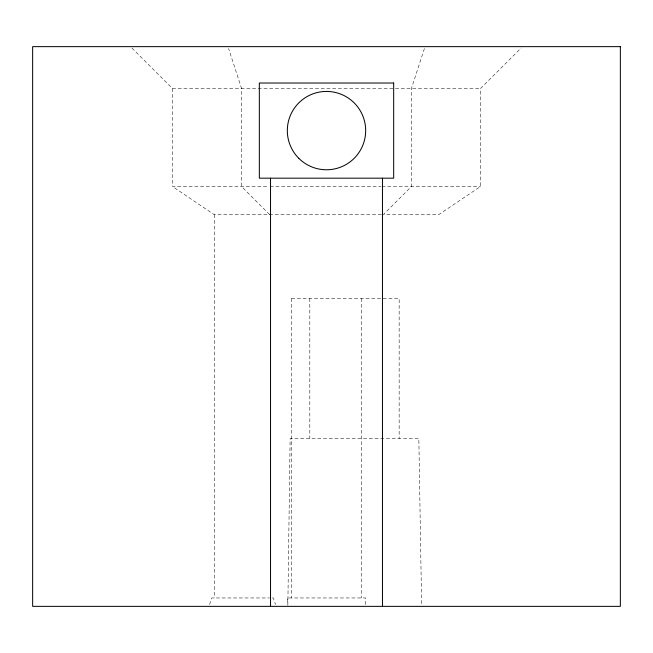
<?xml version="1.0" encoding="UTF-8"?>
<svg xmlns="http://www.w3.org/2000/svg" width="653" height="653" viewBox="0 0 653 653"><rect width="100%" height="100%" fill="white"/><g stroke="black" fill="none" stroke-linecap="round" stroke-linejoin="round"><path stroke-width="0.49" stroke-dasharray="3.27 2.45" d="M287.842 605.339L290.136 438.441L418.834 438.441L421.618 605.339M424.409 48.551L411.39 88.62L411.39 186.57L383.409 214.559L438.873 214.559L480.42 186.57L480.42 88.62L521.053 48.069M209.58 604.49L211.76 597.96L269.575 597.96M131.947 48.069L172.58 88.62L480.42 88.62M172.58 88.62L172.58 186.57L269.06 186.57M270.073 186.57L380.895 186.57M381.907 186.57L480.42 186.57M381.376 214.559L214.127 214.559L172.58 186.57M291.548 298.511L399.154 298.511L399.154 438.441M272.244 597.96L273.329 597.96L275.501 604.49M269.591 214.559L241.61 186.57L241.61 88.62L228.591 48.551M365.68 604.49L365.68 597.96L287.32 597.96L287.32 604.49M361.436 298.511L361.452 597.96M309.816 298.511L309.816 438.441M291.565 298.511L291.548 597.96M214.559 214.559L214.559 597.96"/><path stroke-width="0.98" d="M382.47 178.179L382.47 606.359M270.53 178.179L270.53 606.359M620.35 46.641L32.65 46.641L32.65 606.359L620.35 606.359L620.35 46.641M393.669 83.021L259.331 83.021L259.331 178.179L393.669 178.179L393.669 83.021M298.796 158.304A39.18 39.18 0 0 0 364.341 140.738A39.18 39.18 0 0 0 316.362 92.759A39.18 39.18 0 0 0 298.796 158.304"/></g></svg>
